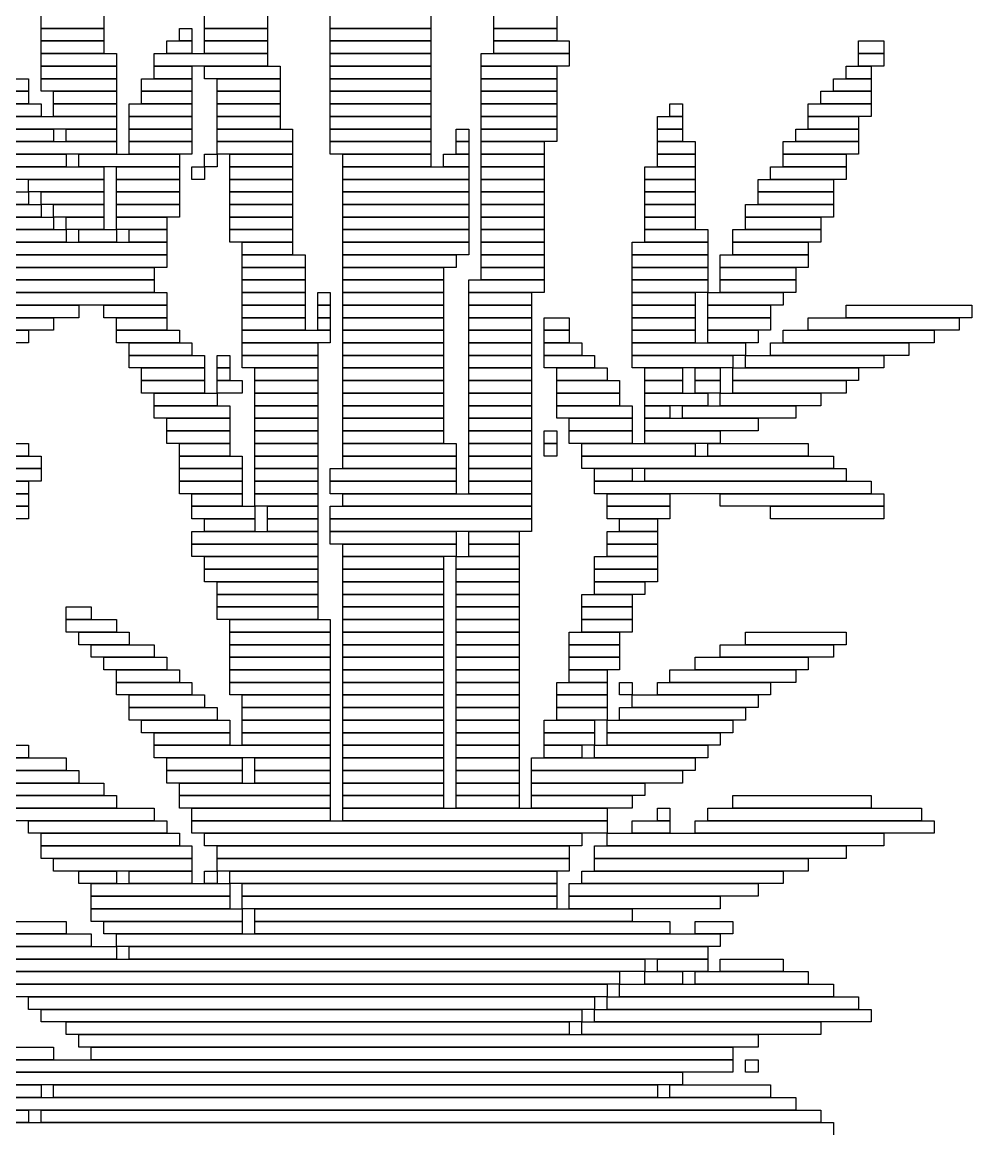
# Model space of a CAD drawing. Extents: x 39 to 985, y 65 to 958.
# Drawn here: x 903.5 to 979, y 193.5 to 281.5 of the extents above; entities that cross this region are included whole.
import ezdxf

# ---------------------------------------------------------------- set-up
doc = ezdxf.new("R2010")
doc.units = 0

msp = doc.modelspace()

# ---------------------------------------------------------------- linework, layer by layer
for p, q in [((905, 281), (905, 282)), ((910, 282), (910, 281)), ((918, 281), (918, 282)), ((923, 282), (923, 281)), ((928, 281), (928, 282)), ((936, 282), (936, 281)), ((941, 281), (941, 282)), ((946, 282), (946, 281)), ((910, 281), (905, 281)), ((905, 281), (910, 281)), ((905, 280), (905, 281)), ((910, 281), (910, 280)), ((916, 281), (917, 281)), ((916, 280), (916, 281)), ((917, 281), (917, 280)), ((923, 281), (918, 281)), ((918, 281), (923, 281)), ((918, 280), (918, 281)), ((923, 281), (923, 280)), ((936, 281), (928, 281)), ((928, 281), (936, 281)), ((928, 280), (928, 281)), ((936, 281), (936, 280)), ((946, 281), (941, 281)), ((941, 281), (946, 281)), ((941, 280), (941, 281)), ((946, 281), (946, 280)), ((910, 280), (905, 280)), ((905, 280), (910, 280)), ((905, 279), (905, 280)), ((910, 280), (910, 279)), ((915, 280), (917, 280)), ((915, 279), (915, 280)), ((917, 280), (916, 280)), ((917, 280), (917, 279)), ((923, 280), (918, 280)), ((918, 280), (923, 280)), ((918, 279), (918, 280)), ((923, 280), (923, 279)), ((936, 280), (928, 280)), ((928, 280), (936, 280)), ((928, 279), (928, 280)), ((936, 280), (936, 279)), ((946, 280), (941, 280)), ((941, 280), (947, 280)), ((941, 279), (941, 280)), ((947, 280), (947, 279)), ((970, 280), (972, 280)), ((970, 279), (970, 280)), ((972, 280), (972, 279)), ((910, 279), (905, 279)), ((905, 279), (911, 279)), ((905, 278), (905, 279)), ((911, 279), (911, 278)), ((914, 279), (923, 279)), ((914, 278), (914, 279)), ((917, 279), (915, 279)), ((923, 279), (918, 279)), ((923, 279), (923, 278)), ((936, 279), (928, 279)), ((928, 279), (936, 279)), ((928, 278), (928, 279)), ((936, 279), (936, 278)), ((940, 279), (947, 279)), ((940, 278), (940, 279)), ((947, 279), (941, 279)), ((947, 279), (947, 278)), ((972, 279), (970, 279)), ((970, 279), (972, 279)), ((970, 278), (970, 279)), ((972, 279), (972, 278)), ((911, 278), (905, 278)), ((905, 278), (911, 278)), ((905, 277), (905, 278)), ((911, 278), (911, 277)), ((923, 278), (914, 278)), ((914, 278), (917, 278)), ((914, 277), (914, 278)), ((917, 278), (917, 277)), ((918, 278), (924, 278)), ((918, 277), (918, 278)), ((924, 278), (924, 277)), ((936, 278), (928, 278)), ((928, 278), (936, 278)), ((928, 277), (928, 278)), ((936, 278), (936, 277)), ((947, 278), (940, 278)), ((940, 278), (946, 278)), ((940, 277), (940, 278)), ((946, 278), (946, 277)), ((969, 278), (971, 278)), ((969, 277), (969, 278)), ((972, 278), (970, 278)), ((971, 278), (971, 277)), ((896, 277), (904, 277)), ((904, 277), (904, 276)), ((911, 277), (905, 277)), ((905, 277), (911, 277)), ((905, 276), (905, 277)), ((911, 277), (911, 276)), ((913, 277), (917, 277)), ((913, 276), (913, 277)), ((917, 277), (914, 277)), ((917, 277), (917, 276)), ((924, 277), (918, 277)), ((919, 277), (924, 277)), ((919, 276), (919, 277)), ((924, 277), (924, 276)), ((936, 277), (928, 277)), ((928, 277), (936, 277)), ((928, 276), (928, 277)), ((936, 277), (936, 276)), ((946, 277), (940, 277)), ((940, 277), (946, 277)), ((940, 276), (940, 277)), ((946, 277), (946, 276)), ((968, 277), (971, 277)), ((968, 276), (968, 277)), ((971, 277), (969, 277)), ((971, 277), (971, 276)), ((904, 276), (896, 276)), ((897, 276), (904, 276)), ((904, 276), (904, 275)), ((911, 276), (905, 276)), ((906, 276), (911, 276)), ((906, 275), (906, 276)), ((911, 276), (911, 275)), ((917, 276), (913, 276)), ((913, 276), (917, 276)), ((913, 275), (913, 276)), ((917, 276), (917, 275)), ((924, 276), (919, 276)), ((919, 276), (924, 276)), ((919, 275), (919, 276)), ((924, 276), (924, 275)), ((936, 276), (928, 276)), ((928, 276), (936, 276)), ((928, 275), (928, 276)), ((936, 276), (936, 275)), ((946, 276), (940, 276)), ((940, 276), (946, 276)), ((940, 275), (940, 276)), ((946, 276), (946, 275)), ((967, 276), (971, 276)), ((967, 275), (967, 276)), ((971, 276), (968, 276)), ((971, 276), (971, 275)), ((904, 275), (897, 275)), ((898, 275), (905, 275)), ((905, 275), (905, 274)), ((911, 275), (906, 275)), ((906, 275), (911, 275)), ((906, 274), (906, 275)), ((911, 275), (911, 274)), ((912, 275), (917, 275)), ((912, 274), (912, 275)), ((917, 275), (913, 275)), ((917, 275), (917, 274)), ((924, 275), (919, 275)), ((919, 275), (924, 275)), ((919, 274), (919, 275)), ((924, 275), (924, 274)), ((936, 275), (928, 275)), ((928, 275), (936, 275)), ((928, 274), (928, 275)), ((936, 275), (936, 274)), ((946, 275), (940, 275)), ((940, 275), (946, 275)), ((940, 274), (940, 275)), ((946, 275), (946, 274)), ((955, 275), (956, 275)), ((955, 274), (955, 275)), ((956, 275), (956, 274)), ((966, 275), (971, 275)), ((966, 274), (966, 275)), ((971, 275), (967, 275)), ((971, 275), (971, 274)), ((905, 274), (898, 274)), ((899, 274), (911, 274)), ((911, 274), (906, 274)), ((911, 274), (911, 273)), ((917, 274), (912, 274)), ((912, 274), (917, 274)), ((912, 273), (912, 274)), ((917, 274), (917, 273)), ((924, 274), (919, 274)), ((919, 274), (924, 274)), ((919, 273), (919, 274)), ((924, 274), (924, 273)), ((936, 274), (928, 274)), ((928, 274), (936, 274)), ((928, 273), (928, 274)), ((936, 274), (936, 273)), ((946, 274), (940, 274)), ((940, 274), (946, 274)), ((940, 273), (940, 274)), ((946, 274), (946, 273)), ((954, 274), (956, 274)), ((954, 273), (954, 274)), ((956, 274), (955, 274)), ((956, 274), (956, 273)), ((971, 274), (966, 274)), ((966, 274), (970, 274)), ((966, 273), (966, 274)), ((970, 274), (970, 273)), ((911, 273), (899, 273)), ((900, 273), (906, 273)), ((906, 273), (906, 272)), ((907, 273), (911, 273)), ((907, 272), (907, 273)), ((911, 273), (911, 272)), ((917, 273), (912, 273)), ((912, 273), (917, 273)), ((912, 272), (912, 273)), ((917, 273), (917, 272)), ((924, 273), (919, 273)), ((919, 273), (925, 273)), ((919, 272), (919, 273)), ((925, 273), (925, 272)), ((936, 273), (928, 273)), ((928, 273), (936, 273)), ((928, 272), (928, 273)), ((936, 273), (936, 272)), ((938, 273), (939, 273)), ((938, 272), (938, 273)), ((939, 273), (939, 272)), ((946, 273), (940, 273)), ((940, 273), (946, 273)), ((940, 272), (940, 273)), ((946, 273), (946, 272)), ((956, 273), (954, 273)), ((954, 273), (956, 273)), ((954, 272), (954, 273)), ((956, 273), (956, 272)), ((965, 273), (970, 273)), ((965, 272), (965, 273)), ((970, 273), (966, 273)), ((970, 273), (970, 272)), ((906, 272), (900, 272)), ((901, 272), (911, 272)), ((911, 272), (907, 272)), ((911, 272), (911, 271)), ((917, 272), (912, 272)), ((912, 272), (917, 272)), ((912, 271), (912, 272)), ((917, 272), (917, 271)), ((925, 272), (919, 272)), ((919, 272), (925, 272)), ((919, 271), (919, 272)), ((925, 272), (925, 271)), ((936, 272), (928, 272)), ((928, 272), (936, 272)), ((928, 271), (928, 272)), ((936, 272), (936, 271)), ((939, 272), (938, 272)), ((938, 272), (939, 272)), ((938, 271), (938, 272)), ((939, 272), (939, 271)), ((946, 272), (940, 272)), ((940, 272), (945, 272)), ((940, 271), (940, 272)), ((945, 272), (945, 271)), ((956, 272), (954, 272)), ((954, 272), (957, 272)), ((954, 271), (954, 272)), ((957, 272), (957, 271)), ((964, 272), (970, 272)), ((964, 271), (964, 272)), ((970, 272), (965, 272)), ((970, 272), (970, 271)), ((911, 271), (901, 271)), ((902, 271), (907, 271)), ((907, 271), (907, 270)), ((908, 271), (916, 271)), ((908, 270), (908, 271)), ((917, 271), (912, 271)), ((916, 271), (916, 270)), ((918, 271), (919, 271)), ((918, 270), (918, 271)), ((925, 271), (919, 271)), ((919, 271), (919, 270)), ((920, 271), (925, 271)), ((920, 270), (920, 271)), ((925, 271), (925, 270)), ((936, 271), (928, 271)), ((929, 271), (936, 271)), ((929, 270), (929, 271)), ((936, 271), (936, 270)), ((937, 271), (939, 271)), ((937, 270), (937, 271)), ((939, 271), (938, 271)), ((939, 271), (939, 270)), ((945, 271), (940, 271)), ((940, 271), (945, 271)), ((940, 270), (940, 271)), ((945, 271), (945, 270)), ((957, 271), (954, 271)), ((954, 271), (957, 271)), ((954, 270), (954, 271)), ((957, 271), (957, 270)), ((970, 271), (964, 271)), ((964, 271), (969, 271)), ((964, 270), (964, 271)), ((969, 271), (969, 270)), ((907, 270), (902, 270)), ((903, 270), (910, 270)), ((916, 270), (908, 270)), ((910, 270), (910, 269)), ((911, 270), (916, 270)), ((911, 269), (911, 270)), ((916, 270), (916, 269)), ((917, 270), (918, 270)), ((917, 269), (917, 270)), ((919, 270), (918, 270)), ((918, 270), (918, 269)), ((925, 270), (920, 270)), ((920, 270), (925, 270)), ((920, 269), (920, 270)), ((925, 270), (925, 269)), ((936, 270), (929, 270)), ((929, 270), (939, 270)), ((929, 269), (929, 270)), ((939, 270), (937, 270)), ((939, 270), (939, 269)), ((945, 270), (940, 270)), ((940, 270), (945, 270)), ((940, 269), (940, 270)), ((945, 270), (945, 269)), ((953, 270), (957, 270)), ((953, 269), (953, 270)), ((957, 270), (954, 270)), ((957, 270), (957, 269)), ((963, 270), (969, 270)), ((963, 269), (963, 270)), ((969, 270), (964, 270)), ((969, 270), (969, 269)), ((910, 269), (903, 269)), ((904, 269), (910, 269)), ((904, 268), (904, 269)), ((910, 269), (910, 268)), ((916, 269), (911, 269)), ((911, 269), (916, 269)), ((911, 268), (911, 269)), ((916, 269), (916, 268)), ((918, 269), (917, 269)), ((925, 269), (920, 269)), ((920, 269), (925, 269)), ((920, 268), (920, 269)), ((925, 269), (925, 268)), ((939, 269), (929, 269)), ((929, 269), (939, 269)), ((929, 268), (929, 269)), ((939, 269), (939, 268)), ((945, 269), (940, 269)), ((940, 269), (945, 269)), ((940, 268), (940, 269)), ((945, 269), (945, 268)), ((957, 269), (953, 269)), ((953, 269), (957, 269)), ((953, 268), (953, 269)), ((957, 269), (957, 268)), ((962, 269), (968, 269)), ((962, 268), (962, 269)), ((969, 269), (963, 269)), ((968, 269), (968, 268)), ((888, 268), (904, 268)), ((910, 268), (904, 268)), ((904, 268), (904, 267)), ((905, 268), (910, 268)), ((905, 267), (905, 268)), ((910, 268), (910, 267)), ((916, 268), (911, 268)), ((911, 268), (916, 268)), ((911, 267), (911, 268)), ((916, 268), (916, 267)), ((925, 268), (920, 268)), ((920, 268), (925, 268)), ((920, 267), (920, 268)), ((925, 268), (925, 267)), ((939, 268), (929, 268)), ((929, 268), (939, 268)), ((929, 267), (929, 268)), ((939, 268), (939, 267)), ((945, 268), (940, 268)), ((940, 268), (945, 268)), ((940, 267), (940, 268)), ((945, 268), (945, 267)), ((957, 268), (953, 268)), ((953, 268), (957, 268)), ((953, 267), (953, 268)), ((957, 268), (957, 267)), ((968, 268), (962, 268)), ((962, 268), (968, 268)), ((962, 267), (962, 268)), ((968, 268), (968, 267)), ((887, 267), (905, 267)), ((904, 267), (888, 267)), ((910, 267), (905, 267)), ((905, 267), (905, 266)), ((906, 267), (910, 267)), ((906, 266), (906, 267)), ((910, 267), (910, 266)), ((916, 267), (911, 267)), ((911, 267), (916, 267)), ((911, 266), (911, 267)), ((916, 267), (916, 266)), ((925, 267), (920, 267)), ((920, 267), (925, 267)), ((920, 266), (920, 267)), ((925, 267), (925, 266)), ((939, 267), (929, 267)), ((929, 267), (939, 267)), ((929, 266), (929, 267)), ((939, 267), (939, 266)), ((945, 267), (940, 267)), ((940, 267), (945, 267)), ((940, 266), (940, 267)), ((945, 267), (945, 266)), ((957, 267), (953, 267)), ((953, 267), (957, 267)), ((953, 266), (953, 267)), ((957, 267), (957, 266)), ((961, 267), (968, 267)), ((961, 266), (961, 267)), ((968, 267), (962, 267)), ((968, 267), (968, 266)), ((905, 266), (887, 266)), ((890, 266), (906, 266)), ((910, 266), (906, 266)), ((906, 266), (906, 265)), ((907, 266), (910, 266)), ((907, 265), (907, 266)), ((910, 266), (910, 265)), ((916, 266), (911, 266)), ((911, 266), (915, 266)), ((911, 265), (911, 266)), ((915, 266), (915, 265)), ((925, 266), (920, 266)), ((920, 266), (925, 266)), ((920, 265), (920, 266)), ((925, 266), (925, 265)), ((939, 266), (929, 266)), ((929, 266), (939, 266)), ((929, 265), (929, 266)), ((939, 266), (939, 265)), ((945, 266), (940, 266)), ((940, 266), (945, 266)), ((940, 265), (940, 266)), ((945, 266), (945, 265)), ((957, 266), (953, 266)), ((953, 266), (957, 266)), ((953, 265), (953, 266)), ((957, 266), (957, 265)), ((968, 266), (961, 266)), ((961, 266), (967, 266)), ((961, 265), (961, 266)), ((967, 266), (967, 265)), ((906, 265), (890, 265)), ((894, 265), (907, 265)), ((910, 265), (907, 265)), ((907, 265), (907, 264)), ((908, 265), (911, 265)), ((908, 264), (908, 265)), ((915, 265), (911, 265)), ((911, 265), (911, 264)), ((912, 265), (915, 265)), ((912, 264), (912, 265)), ((915, 265), (915, 264)), ((925, 265), (920, 265)), ((920, 265), (925, 265)), ((920, 264), (920, 265)), ((925, 265), (925, 264)), ((939, 265), (929, 265)), ((929, 265), (939, 265)), ((929, 264), (929, 265)), ((939, 265), (939, 264)), ((945, 265), (940, 265)), ((940, 265), (945, 265)), ((940, 264), (940, 265)), ((945, 265), (945, 264)), ((957, 265), (953, 265)), ((953, 265), (958, 265)), ((953, 264), (953, 265)), ((958, 265), (958, 264)), ((960, 265), (967, 265)), ((960, 264), (960, 265)), ((967, 265), (961, 265)), ((967, 265), (967, 264)), ((907, 264), (894, 264)), ((897, 264), (915, 264)), ((911, 264), (908, 264)), ((915, 264), (912, 264)), ((915, 264), (915, 263)), ((925, 264), (920, 264)), ((921, 264), (925, 264)), ((921, 263), (921, 264)), ((925, 264), (925, 263)), ((939, 264), (929, 264)), ((929, 264), (939, 264)), ((929, 263), (929, 264)), ((939, 264), (939, 263)), ((945, 264), (940, 264)), ((940, 264), (945, 264)), ((940, 263), (940, 264)), ((945, 264), (945, 263)), ((952, 264), (958, 264)), ((952, 263), (952, 264)), ((958, 264), (953, 264)), ((958, 264), (958, 263)), ((967, 264), (960, 264)), ((960, 264), (966, 264)), ((960, 263), (960, 264)), ((966, 264), (966, 263)), ((915, 263), (897, 263)), ((903, 263), (915, 263)), ((915, 263), (915, 262)), ((925, 263), (921, 263)), ((921, 263), (926, 263)), ((921, 262), (921, 263)), ((926, 263), (926, 262)), ((939, 263), (929, 263)), ((929, 263), (938, 263)), ((929, 262), (929, 263)), ((938, 263), (938, 262)), ((945, 263), (940, 263)), ((940, 263), (945, 263)), ((940, 262), (940, 263)), ((945, 263), (945, 262)), ((958, 263), (952, 263)), ((952, 263), (958, 263)), ((952, 262), (952, 263)), ((958, 263), (958, 262)), ((959, 263), (966, 263)), ((959, 262), (959, 263)), ((966, 263), (960, 263)), ((966, 263), (966, 262)), ((901, 262), (914, 262)), ((915, 262), (903, 262)), ((914, 262), (914, 261)), ((926, 262), (921, 262)), ((921, 262), (926, 262)), ((921, 261), (921, 262)), ((926, 262), (926, 261)), ((938, 262), (929, 262)), ((929, 262), (937, 262)), ((929, 261), (929, 262)), ((937, 262), (937, 261)), ((945, 262), (940, 262)), ((940, 262), (945, 262)), ((940, 261), (940, 262)), ((945, 262), (945, 261)), ((958, 262), (952, 262)), ((952, 262), (958, 262)), ((952, 261), (952, 262)), ((958, 262), (958, 261)), ((966, 262), (959, 262)), ((959, 262), (965, 262)), ((959, 261), (959, 262)), ((965, 262), (965, 261)), ((900, 261), (914, 261)), ((914, 261), (901, 261)), ((914, 261), (914, 260)), ((926, 261), (921, 261)), ((921, 261), (926, 261)), ((921, 260), (921, 261)), ((926, 261), (926, 260)), ((937, 261), (929, 261)), ((929, 261), (937, 261)), ((929, 260), (929, 261)), ((937, 261), (937, 260)), ((939, 261), (945, 261)), ((939, 260), (939, 261)), ((945, 261), (940, 261)), ((945, 261), (945, 260)), ((958, 261), (952, 261)), ((952, 261), (958, 261)), ((952, 260), (952, 261)), ((958, 261), (958, 260)), ((965, 261), (959, 261)), ((959, 261), (965, 261)), ((959, 260), (959, 261)), ((965, 261), (965, 260)), ((899, 260), (915, 260)), ((914, 260), (900, 260)), ((915, 260), (915, 259)), ((926, 260), (921, 260)), ((921, 260), (926, 260)), ((921, 259), (921, 260)), ((926, 260), (926, 259)), ((927, 260), (928, 260)), ((927, 259), (927, 260)), ((928, 260), (928, 259)), ((937, 260), (929, 260)), ((929, 260), (937, 260)), ((929, 259), (929, 260)), ((937, 260), (937, 259)), ((945, 260), (939, 260)), ((939, 260), (944, 260)), ((939, 259), (939, 260)), ((944, 260), (944, 259)), ((958, 260), (952, 260)), ((952, 260), (957, 260)), ((952, 259), (952, 260)), ((957, 260), (957, 259)), ((958, 260), (964, 260)), ((958, 259), (958, 260)), ((965, 260), (959, 260)), ((964, 260), (964, 259)), ((897, 259), (908, 259)), ((915, 259), (899, 259)), ((908, 259), (908, 258)), ((910, 259), (915, 259)), ((910, 258), (910, 259)), ((915, 259), (915, 258)), ((926, 259), (921, 259)), ((921, 259), (926, 259)), ((921, 258), (921, 259)), ((926, 259), (926, 258)), ((928, 259), (927, 259)), ((927, 259), (928, 259)), ((927, 258), (927, 259)), ((928, 259), (928, 258)), ((937, 259), (929, 259)), ((929, 259), (937, 259)), ((929, 258), (929, 259)), ((937, 259), (937, 258)), ((944, 259), (939, 259)), ((939, 259), (944, 259)), ((939, 258), (939, 259)), ((944, 259), (944, 258)), ((957, 259), (952, 259)), ((952, 259), (957, 259)), ((952, 258), (952, 259)), ((957, 259), (957, 258)), ((964, 259), (958, 259)), ((958, 259), (963, 259)), ((958, 258), (958, 259)), ((963, 259), (963, 258)), ((969, 259), (979, 259)), ((969, 258), (969, 259)), ((979, 259), (979, 258)), ((896, 258), (906, 258)), ((908, 258), (897, 258)), ((906, 258), (906, 257)), ((915, 258), (910, 258)), ((911, 258), (915, 258)), ((911, 257), (911, 258)), ((915, 258), (915, 257)), ((926, 258), (921, 258)), ((921, 258), (926, 258)), ((921, 257), (921, 258)), ((926, 258), (926, 257)), ((928, 258), (927, 258)), ((927, 258), (928, 258)), ((927, 257), (927, 258)), ((928, 258), (928, 257)), ((937, 258), (929, 258)), ((929, 258), (937, 258)), ((929, 257), (929, 258)), ((937, 258), (937, 257)), ((944, 258), (939, 258)), ((939, 258), (944, 258)), ((939, 257), (939, 258)), ((944, 258), (944, 257)), ((945, 258), (947, 258)), ((945, 257), (945, 258)), ((947, 258), (947, 257)), ((957, 258), (952, 258)), ((952, 258), (957, 258)), ((952, 257), (952, 258)), ((957, 258), (957, 257)), ((963, 258), (958, 258)), ((958, 258), (963, 258)), ((958, 257), (958, 258)), ((963, 258), (963, 257)), ((966, 258), (978, 258)), ((966, 257), (966, 258)), ((979, 258), (969, 258)), ((978, 258), (978, 257)), ((895, 257), (904, 257)), ((906, 257), (896, 257)), ((904, 257), (904, 256)), ((915, 257), (911, 257)), ((911, 257), (916, 257)), ((911, 256), (911, 257)), ((916, 257), (916, 256)), ((926, 257), (921, 257)), ((921, 257), (928, 257)), ((921, 256), (921, 257)), ((928, 257), (927, 257)), ((928, 257), (928, 256)), ((937, 257), (929, 257)), ((929, 257), (937, 257)), ((929, 256), (929, 257)), ((937, 257), (937, 256)), ((944, 257), (939, 257)), ((939, 257), (944, 257)), ((939, 256), (939, 257)), ((944, 257), (944, 256)), ((947, 257), (945, 257)), ((945, 257), (947, 257)), ((945, 256), (945, 257)), ((947, 257), (947, 256)), ((957, 257), (952, 257)), ((952, 257), (957, 257)), ((952, 256), (952, 257)), ((957, 257), (957, 256)), ((963, 257), (958, 257)), ((958, 257), (962, 257)), ((958, 256), (958, 257)), ((962, 257), (962, 256)), ((964, 257), (976, 257)), ((964, 256), (964, 257)), ((978, 257), (966, 257)), ((976, 257), (976, 256)), ((904, 256), (895, 256)), ((916, 256), (911, 256)), ((912, 256), (917, 256)), ((912, 255), (912, 256)), ((917, 256), (917, 255)), ((928, 256), (921, 256)), ((921, 256), (927, 256)), ((921, 255), (921, 256)), ((927, 256), (927, 255)), ((937, 256), (929, 256)), ((929, 256), (937, 256)), ((929, 255), (929, 256)), ((937, 256), (937, 255)), ((944, 256), (939, 256)), ((939, 256), (944, 256)), ((939, 255), (939, 256)), ((944, 256), (944, 255)), ((947, 256), (945, 256)), ((945, 256), (948, 256)), ((945, 255), (945, 256)), ((948, 256), (948, 255)), ((957, 256), (952, 256)), ((952, 256), (961, 256)), ((952, 255), (952, 256)), ((962, 256), (958, 256)), ((961, 256), (961, 255)), ((963, 256), (974, 256)), ((963, 255), (963, 256)), ((976, 256), (964, 256)), ((974, 256), (974, 255)), ((917, 255), (912, 255)), ((912, 255), (918, 255)), ((912, 254), (912, 255)), ((918, 255), (918, 254)), ((919, 255), (920, 255)), ((919, 254), (919, 255)), ((920, 255), (920, 254)), ((927, 255), (921, 255)), ((921, 255), (927, 255)), ((921, 254), (921, 255)), ((927, 255), (927, 254)), ((937, 255), (929, 255)), ((929, 255), (937, 255)), ((929, 254), (929, 255)), ((937, 255), (937, 254)), ((944, 255), (939, 255)), ((939, 255), (944, 255)), ((939, 254), (939, 255)), ((944, 255), (944, 254)), ((948, 255), (945, 255)), ((945, 255), (949, 255)), ((945, 254), (945, 255)), ((949, 255), (949, 254)), ((961, 255), (952, 255)), ((952, 255), (960, 255)), ((952, 254), (952, 255)), ((960, 255), (960, 254)), ((961, 255), (972, 255)), ((961, 254), (961, 255)), ((974, 255), (963, 255)), ((972, 255), (972, 254)), ((918, 254), (912, 254)), ((913, 254), (918, 254)), ((913, 253), (913, 254)), ((918, 254), (918, 253)), ((920, 254), (919, 254)), ((919, 254), (920, 254)), ((919, 253), (919, 254)), ((920, 254), (920, 253)), ((927, 254), (921, 254)), ((922, 254), (927, 254)), ((922, 253), (922, 254)), ((927, 254), (927, 253)), ((937, 254), (929, 254)), ((929, 254), (937, 254)), ((929, 253), (929, 254)), ((937, 254), (937, 253)), ((944, 254), (939, 254)), ((939, 254), (944, 254)), ((939, 253), (939, 254)), ((944, 254), (944, 253)), ((949, 254), (945, 254)), ((946, 254), (950, 254)), ((946, 253), (946, 254)), ((950, 254), (950, 253)), ((960, 254), (952, 254)), ((953, 254), (956, 254)), ((953, 253), (953, 254)), ((956, 254), (956, 253)), ((957, 254), (959, 254)), ((957, 253), (957, 254)), ((959, 254), (959, 253)), ((960, 254), (970, 254)), ((960, 253), (960, 254)), ((972, 254), (961, 254)), ((970, 254), (970, 253)), ((918, 253), (913, 253)), ((913, 253), (918, 253)), ((913, 252), (913, 253)), ((918, 253), (918, 252)), ((920, 253), (919, 253)), ((919, 253), (921, 253)), ((919, 252), (919, 253)), ((921, 253), (921, 252)), ((927, 253), (922, 253)), ((922, 253), (927, 253)), ((922, 252), (922, 253)), ((927, 253), (927, 252)), ((937, 253), (929, 253)), ((929, 253), (937, 253)), ((929, 252), (929, 253)), ((937, 253), (937, 252)), ((944, 253), (939, 253)), ((939, 253), (944, 253)), ((939, 252), (939, 253)), ((944, 253), (944, 252)), ((950, 253), (946, 253)), ((946, 253), (951, 253)), ((946, 252), (946, 253)), ((951, 253), (951, 252)), ((956, 253), (953, 253)), ((953, 253), (956, 253)), ((953, 252), (953, 253)), ((956, 253), (956, 252)), ((959, 253), (957, 253)), ((957, 253), (959, 253)), ((957, 252), (957, 253)), ((959, 253), (959, 252)), ((970, 253), (960, 253)), ((960, 253), (969, 253)), ((960, 252), (960, 253)), ((969, 253), (969, 252)), ((918, 252), (913, 252)), ((914, 252), (919, 252)), ((914, 251), (914, 252)), ((921, 252), (919, 252)), ((919, 252), (919, 251)), ((927, 252), (922, 252)), ((922, 252), (927, 252)), ((922, 251), (922, 252)), ((927, 252), (927, 251)), ((937, 252), (929, 252)), ((929, 252), (937, 252)), ((929, 251), (929, 252)), ((937, 252), (937, 251)), ((944, 252), (939, 252)), ((939, 252), (944, 252)), ((939, 251), (939, 252)), ((944, 252), (944, 251)), ((951, 252), (946, 252)), ((946, 252), (951, 252)), ((946, 251), (946, 252)), ((951, 252), (951, 251)), ((956, 252), (953, 252)), ((953, 252), (958, 252)), ((953, 251), (953, 252)), ((959, 252), (957, 252)), ((958, 252), (958, 251)), ((959, 252), (967, 252)), ((959, 251), (959, 252)), ((969, 252), (960, 252)), ((967, 252), (967, 251)), ((919, 251), (914, 251)), ((914, 251), (920, 251)), ((914, 250), (914, 251)), ((920, 251), (920, 250)), ((927, 251), (922, 251)), ((922, 251), (927, 251)), ((922, 250), (922, 251)), ((927, 251), (927, 250)), ((937, 251), (929, 251)), ((929, 251), (937, 251)), ((929, 250), (929, 251)), ((937, 251), (937, 250)), ((944, 251), (939, 251)), ((939, 251), (944, 251)), ((939, 250), (939, 251)), ((944, 251), (944, 250)), ((951, 251), (946, 251)), ((946, 251), (952, 251)), ((946, 250), (946, 251)), ((952, 251), (952, 250)), ((958, 251), (953, 251)), ((953, 251), (955, 251)), ((953, 250), (953, 251)), ((955, 251), (955, 250)), ((956, 251), (965, 251)), ((956, 250), (956, 251)), ((967, 251), (959, 251)), ((965, 251), (965, 250)), ((920, 250), (914, 250)), ((915, 250), (920, 250)), ((915, 249), (915, 250)), ((920, 250), (920, 249)), ((927, 250), (922, 250)), ((922, 250), (927, 250)), ((922, 249), (922, 250)), ((927, 250), (927, 249)), ((937, 250), (929, 250)), ((929, 250), (937, 250)), ((929, 249), (929, 250)), ((937, 250), (937, 249)), ((944, 250), (939, 250)), ((939, 250), (944, 250)), ((939, 249), (939, 250)), ((944, 250), (944, 249)), ((952, 250), (946, 250)), ((947, 250), (952, 250)), ((947, 249), (947, 250)), ((952, 250), (952, 249)), ((955, 250), (953, 250)), ((953, 250), (962, 250)), ((953, 249), (953, 250)), ((965, 250), (956, 250)), ((962, 250), (962, 249)), ((920, 249), (915, 249)), ((915, 249), (920, 249)), ((915, 248), (915, 249)), ((920, 249), (920, 248)), ((927, 249), (922, 249)), ((922, 249), (927, 249)), ((922, 248), (922, 249)), ((927, 249), (927, 248)), ((937, 249), (929, 249)), ((929, 249), (937, 249)), ((929, 248), (929, 249)), ((937, 249), (937, 248)), ((944, 249), (939, 249)), ((939, 249), (944, 249)), ((939, 248), (939, 249)), ((944, 249), (944, 248)), ((945, 249), (946, 249)), ((945, 248), (945, 249)), ((946, 249), (946, 248)), ((952, 249), (947, 249)), ((947, 249), (952, 249)), ((947, 248), (947, 249)), ((952, 249), (952, 248)), ((962, 249), (953, 249)), ((953, 249), (959, 249)), ((953, 248), (953, 249)), ((959, 249), (959, 248)), ((900, 248), (904, 248)), ((904, 248), (904, 247)), ((920, 248), (915, 248)), ((916, 248), (920, 248)), ((916, 247), (916, 248)), ((920, 248), (920, 247)), ((927, 248), (922, 248)), ((922, 248), (927, 248)), ((922, 247), (922, 248)), ((927, 248), (927, 247)), ((937, 248), (929, 248)), ((929, 248), (938, 248)), ((929, 247), (929, 248)), ((938, 248), (938, 247)), ((944, 248), (939, 248)), ((939, 248), (944, 248)), ((939, 247), (939, 248)), ((944, 248), (944, 247)), ((946, 248), (945, 248)), ((945, 248), (946, 248)), ((945, 247), (945, 248)), ((946, 248), (946, 247)), ((952, 248), (947, 248)), ((948, 248), (957, 248)), ((948, 247), (948, 248)), ((959, 248), (953, 248)), ((957, 248), (957, 247)), ((958, 248), (966, 248)), ((958, 247), (958, 248)), ((966, 248), (966, 247)), ((848, 247), (905, 247)), ((904, 247), (900, 247)), ((905, 247), (905, 246)), ((920, 247), (916, 247)), ((916, 247), (921, 247)), ((916, 246), (916, 247)), ((921, 247), (921, 246)), ((927, 247), (922, 247)), ((922, 247), (927, 247)), ((922, 246), (922, 247)), ((927, 247), (927, 246)), ((938, 247), (929, 247)), ((929, 247), (938, 247)), ((929, 246), (929, 247)), ((938, 247), (938, 246)), ((944, 247), (939, 247)), ((939, 247), (944, 247)), ((939, 246), (939, 247)), ((944, 247), (944, 246)), ((946, 247), (945, 247)), ((957, 247), (948, 247)), ((948, 247), (968, 247)), ((948, 246), (948, 247)), ((966, 247), (958, 247)), ((968, 247), (968, 246)), ((905, 246), (848, 246)), ((848, 246), (905, 246)), ((905, 246), (905, 245)), ((921, 246), (916, 246)), ((916, 246), (921, 246)), ((916, 245), (916, 246)), ((921, 246), (921, 245)), ((927, 246), (922, 246)), ((922, 246), (927, 246)), ((922, 245), (922, 246)), ((927, 246), (927, 245)), ((928, 246), (938, 246)), ((928, 245), (928, 246)), ((938, 246), (929, 246)), ((938, 246), (938, 245)), ((944, 246), (939, 246)), ((939, 246), (944, 246)), ((939, 245), (939, 246)), ((944, 246), (944, 245)), ((968, 246), (948, 246)), ((949, 246), (952, 246)), ((949, 245), (949, 246)), ((952, 246), (952, 245)), ((953, 246), (969, 246)), ((953, 245), (953, 246)), ((969, 246), (969, 245)), ((905, 245), (848, 245)), ((848, 245), (904, 245)), ((904, 245), (904, 244)), ((921, 245), (916, 245)), ((916, 245), (921, 245)), ((916, 244), (916, 245)), ((921, 245), (921, 244)), ((927, 245), (922, 245)), ((922, 245), (927, 245)), ((922, 244), (922, 245)), ((927, 245), (927, 244)), ((938, 245), (928, 245)), ((928, 245), (938, 245)), ((928, 244), (928, 245)), ((938, 245), (938, 244)), ((944, 245), (939, 245)), ((939, 245), (944, 245)), ((939, 244), (939, 245)), ((944, 245), (944, 244)), ((952, 245), (949, 245)), ((949, 245), (971, 245)), ((949, 244), (949, 245)), ((969, 245), (953, 245)), ((971, 245), (971, 244)), ((904, 244), (848, 244)), ((848, 244), (904, 244)), ((904, 244), (904, 243)), ((921, 244), (916, 244)), ((917, 244), (921, 244)), ((917, 243), (917, 244)), ((921, 244), (921, 243)), ((927, 244), (922, 244)), ((922, 244), (927, 244)), ((922, 243), (922, 244)), ((927, 244), (927, 243)), ((938, 244), (928, 244)), ((929, 244), (944, 244)), ((929, 243), (929, 244)), ((944, 244), (939, 244)), ((944, 244), (944, 243)), ((971, 244), (949, 244)), ((950, 244), (955, 244)), ((950, 243), (950, 244)), ((955, 244), (955, 243)), ((959, 244), (972, 244)), ((959, 243), (959, 244)), ((972, 244), (972, 243)), ((904, 243), (848, 243)), ((848, 243), (904, 243)), ((904, 243), (904, 242)), ((921, 243), (917, 243)), ((917, 243), (922, 243)), ((917, 242), (917, 243)), ((927, 243), (922, 243)), ((922, 243), (922, 242)), ((923, 243), (927, 243)), ((923, 242), (923, 243)), ((927, 243), (927, 242)), ((928, 243), (944, 243)), ((928, 242), (928, 243)), ((944, 243), (929, 243)), ((944, 243), (944, 242)), ((955, 243), (950, 243)), ((950, 243), (955, 243)), ((950, 242), (950, 243)), ((955, 243), (955, 242)), ((972, 243), (959, 243)), ((963, 243), (972, 243)), ((963, 242), (963, 243)), ((972, 243), (972, 242)), ((904, 242), (848, 242)), ((922, 242), (917, 242)), ((918, 242), (922, 242)), ((918, 241), (918, 242)), ((922, 242), (922, 241)), ((927, 242), (923, 242)), ((923, 242), (927, 242)), ((923, 241), (923, 242)), ((927, 242), (927, 241)), ((944, 242), (928, 242)), ((928, 242), (944, 242)), ((928, 241), (928, 242)), ((944, 242), (944, 241)), ((955, 242), (950, 242)), ((951, 242), (954, 242)), ((951, 241), (951, 242)), ((954, 242), (954, 241)), ((972, 242), (963, 242)), ((917, 241), (927, 241)), ((917, 240), (917, 241)), ((922, 241), (918, 241)), ((927, 241), (923, 241)), ((927, 241), (927, 240)), ((944, 241), (928, 241)), ((928, 241), (938, 241)), ((928, 240), (928, 241)), ((938, 241), (938, 240)), ((939, 241), (943, 241)), ((939, 240), (939, 241)), ((943, 241), (943, 240)), ((950, 241), (954, 241)), ((950, 240), (950, 241)), ((954, 241), (951, 241)), ((954, 241), (954, 240)), ((927, 240), (917, 240)), ((917, 240), (927, 240)), ((917, 239), (917, 240)), ((927, 240), (927, 239)), ((938, 240), (928, 240)), ((929, 240), (938, 240)), ((929, 239), (929, 240)), ((938, 240), (938, 239)), ((943, 240), (939, 240)), ((939, 240), (943, 240)), ((939, 239), (939, 240)), ((943, 240), (943, 239)), ((954, 240), (950, 240)), ((950, 240), (954, 240)), ((950, 239), (950, 240)), ((954, 240), (954, 239)), ((927, 239), (917, 239)), ((918, 239), (927, 239)), ((918, 238), (918, 239)), ((927, 239), (927, 238)), ((938, 239), (929, 239)), ((929, 239), (937, 239)), ((929, 238), (929, 239)), ((937, 239), (937, 238)), ((938, 239), (943, 239)), ((938, 238), (938, 239)), ((943, 239), (939, 239)), ((943, 239), (943, 238)), ((949, 239), (954, 239)), ((949, 238), (949, 239)), ((954, 239), (950, 239)), ((954, 239), (954, 238)), ((927, 238), (918, 238)), ((918, 238), (927, 238)), ((918, 237), (918, 238)), ((927, 238), (927, 237)), ((937, 238), (929, 238)), ((929, 238), (937, 238)), ((929, 237), (929, 238)), ((937, 238), (937, 237)), ((943, 238), (938, 238)), ((938, 238), (943, 238)), ((938, 237), (938, 238)), ((943, 238), (943, 237)), ((954, 238), (949, 238)), ((949, 238), (954, 238)), ((949, 237), (949, 238)), ((954, 238), (954, 237)), ((927, 237), (918, 237)), ((919, 237), (927, 237)), ((919, 236), (919, 237)), ((927, 237), (927, 236)), ((937, 237), (929, 237)), ((929, 237), (937, 237)), ((929, 236), (929, 237)), ((937, 237), (937, 236)), ((943, 237), (938, 237)), ((938, 237), (943, 237)), ((938, 236), (938, 237)), ((943, 237), (943, 236)), ((954, 237), (949, 237)), ((949, 237), (953, 237)), ((949, 236), (949, 237)), ((953, 237), (953, 236)), ((927, 236), (919, 236)), ((919, 236), (927, 236)), ((919, 235), (919, 236)), ((927, 236), (927, 235)), ((937, 236), (929, 236)), ((929, 236), (937, 236)), ((929, 235), (929, 236)), ((937, 236), (937, 235)), ((943, 236), (938, 236)), ((938, 236), (943, 236)), ((938, 235), (938, 236)), ((943, 236), (943, 235)), ((948, 236), (952, 236)), ((948, 235), (948, 236)), ((953, 236), (949, 236)), ((952, 236), (952, 235)), ((907, 235), (909, 235)), ((907, 234), (907, 235)), ((909, 235), (909, 234)), ((927, 235), (919, 235)), ((919, 235), (927, 235)), ((919, 234), (919, 235)), ((927, 235), (927, 234)), ((937, 235), (929, 235)), ((929, 235), (937, 235)), ((929, 234), (929, 235)), ((937, 235), (937, 234)), ((943, 235), (938, 235)), ((938, 235), (943, 235)), ((938, 234), (938, 235)), ((943, 235), (943, 234)), ((952, 235), (948, 235)), ((948, 235), (952, 235)), ((948, 234), (948, 235)), ((952, 235), (952, 234)), ((909, 234), (907, 234)), ((907, 234), (911, 234)), ((907, 233), (907, 234)), ((911, 234), (911, 233)), ((927, 234), (919, 234)), ((920, 234), (928, 234)), ((920, 233), (920, 234)), ((928, 234), (928, 233)), ((937, 234), (929, 234)), ((929, 234), (937, 234)), ((929, 233), (929, 234)), ((937, 234), (937, 233)), ((943, 234), (938, 234)), ((938, 234), (943, 234)), ((938, 233), (938, 234)), ((943, 234), (943, 233)), ((952, 234), (948, 234)), ((948, 234), (952, 234)), ((948, 233), (948, 234)), ((952, 234), (952, 233)), ((911, 233), (907, 233)), ((908, 233), (912, 233)), ((908, 232), (908, 233)), ((912, 233), (912, 232)), ((928, 233), (920, 233)), ((920, 233), (928, 233)), ((920, 232), (920, 233)), ((928, 233), (928, 232)), ((937, 233), (929, 233)), ((929, 233), (937, 233)), ((929, 232), (929, 233)), ((937, 233), (937, 232)), ((943, 233), (938, 233)), ((938, 233), (943, 233)), ((938, 232), (938, 233)), ((943, 233), (943, 232)), ((947, 233), (951, 233)), ((947, 232), (947, 233)), ((952, 233), (948, 233)), ((951, 233), (951, 232)), ((961, 233), (969, 233)), ((961, 232), (961, 233)), ((969, 233), (969, 232)), ((912, 232), (908, 232)), ((909, 232), (914, 232)), ((909, 231), (909, 232)), ((914, 232), (914, 231)), ((928, 232), (920, 232)), ((920, 232), (928, 232)), ((920, 231), (920, 232)), ((928, 232), (928, 231)), ((937, 232), (929, 232)), ((929, 232), (937, 232)), ((929, 231), (929, 232)), ((937, 232), (937, 231)), ((943, 232), (938, 232)), ((938, 232), (943, 232)), ((938, 231), (938, 232)), ((943, 232), (943, 231)), ((951, 232), (947, 232)), ((947, 232), (951, 232)), ((947, 231), (947, 232)), ((951, 232), (951, 231)), ((959, 232), (968, 232)), ((959, 231), (959, 232)), ((969, 232), (961, 232)), ((968, 232), (968, 231)), ((914, 231), (909, 231)), ((910, 231), (915, 231)), ((910, 230), (910, 231)), ((915, 231), (915, 230)), ((928, 231), (920, 231)), ((920, 231), (928, 231)), ((920, 230), (920, 231)), ((928, 231), (928, 230)), ((937, 231), (929, 231)), ((929, 231), (937, 231)), ((929, 230), (929, 231)), ((937, 231), (937, 230)), ((943, 231), (938, 231)), ((938, 231), (943, 231)), ((938, 230), (938, 231)), ((943, 231), (943, 230)), ((951, 231), (947, 231)), ((947, 231), (951, 231)), ((947, 230), (947, 231)), ((951, 231), (951, 230)), ((957, 231), (966, 231)), ((957, 230), (957, 231)), ((968, 231), (959, 231)), ((966, 231), (966, 230)), ((915, 230), (910, 230)), ((911, 230), (916, 230)), ((911, 229), (911, 230)), ((916, 230), (916, 229)), ((928, 230), (920, 230)), ((920, 230), (928, 230)), ((920, 229), (920, 230)), ((928, 230), (928, 229)), ((937, 230), (929, 230)), ((929, 230), (937, 230)), ((929, 229), (929, 230)), ((937, 230), (937, 229)), ((943, 230), (938, 230)), ((938, 230), (943, 230)), ((938, 229), (938, 230)), ((943, 230), (943, 229)), ((951, 230), (947, 230)), ((947, 230), (950, 230)), ((947, 229), (947, 230)), ((950, 230), (950, 229)), ((955, 230), (965, 230)), ((955, 229), (955, 230)), ((966, 230), (957, 230)), ((965, 230), (965, 229)), ((916, 229), (911, 229)), ((911, 229), (917, 229)), ((911, 228), (911, 229)), ((917, 229), (917, 228)), ((928, 229), (920, 229)), ((920, 229), (928, 229)), ((920, 228), (920, 229)), ((928, 229), (928, 228)), ((937, 229), (929, 229)), ((929, 229), (937, 229)), ((929, 228), (929, 229)), ((937, 229), (937, 228)), ((943, 229), (938, 229)), ((938, 229), (943, 229)), ((938, 228), (938, 229)), ((943, 229), (943, 228)), ((946, 229), (950, 229)), ((946, 228), (946, 229)), ((950, 229), (947, 229)), ((950, 229), (950, 228)), ((951, 229), (952, 229)), ((951, 228), (951, 229)), ((952, 229), (952, 228)), ((954, 229), (963, 229)), ((954, 228), (954, 229)), ((965, 229), (955, 229)), ((963, 229), (963, 228)), ((917, 228), (911, 228)), ((912, 228), (918, 228)), ((912, 227), (912, 228)), ((918, 228), (918, 227)), ((928, 228), (920, 228)), ((921, 228), (928, 228)), ((921, 227), (921, 228)), ((928, 228), (928, 227)), ((937, 228), (929, 228)), ((929, 228), (937, 228)), ((929, 227), (929, 228)), ((937, 228), (937, 227)), ((943, 228), (938, 228)), ((938, 228), (943, 228)), ((938, 227), (938, 228)), ((943, 228), (943, 227)), ((950, 228), (946, 228)), ((946, 228), (950, 228)), ((946, 227), (946, 228)), ((950, 228), (950, 227)), ((952, 228), (951, 228)), ((952, 228), (962, 228)), ((952, 227), (952, 228)), ((963, 228), (954, 228)), ((962, 228), (962, 227)), ((918, 227), (912, 227)), ((912, 227), (919, 227)), ((912, 226), (912, 227)), ((919, 227), (919, 226)), ((928, 227), (921, 227)), ((921, 227), (928, 227)), ((921, 226), (921, 227)), ((928, 227), (928, 226)), ((937, 227), (929, 227)), ((929, 227), (937, 227)), ((929, 226), (929, 227)), ((937, 227), (937, 226)), ((943, 227), (938, 227)), ((938, 227), (943, 227)), ((938, 226), (938, 227)), ((943, 227), (943, 226)), ((950, 227), (946, 227)), ((946, 227), (950, 227)), ((946, 226), (946, 227)), ((950, 227), (950, 226)), ((951, 227), (961, 227)), ((951, 226), (951, 227)), ((962, 227), (952, 227)), ((961, 227), (961, 226)), ((919, 226), (912, 226)), ((913, 226), (920, 226)), ((913, 225), (913, 226)), ((920, 226), (920, 225)), ((928, 226), (921, 226)), ((921, 226), (928, 226)), ((921, 225), (921, 226)), ((928, 226), (928, 225)), ((937, 226), (929, 226)), ((929, 226), (937, 226)), ((929, 225), (929, 226)), ((937, 226), (937, 225)), ((943, 226), (938, 226)), ((938, 226), (943, 226)), ((938, 225), (938, 226)), ((943, 226), (943, 225)), ((945, 226), (949, 226)), ((945, 225), (945, 226)), ((950, 226), (946, 226)), ((949, 226), (949, 225)), ((950, 226), (960, 226)), ((950, 225), (950, 226)), ((961, 226), (951, 226)), ((960, 226), (960, 225)), ((920, 225), (913, 225)), ((914, 225), (920, 225)), ((914, 224), (914, 225)), ((920, 225), (920, 224)), ((928, 225), (921, 225)), ((921, 225), (928, 225)), ((921, 224), (921, 225)), ((928, 225), (928, 224)), ((937, 225), (929, 225)), ((929, 225), (937, 225)), ((929, 224), (929, 225)), ((937, 225), (937, 224)), ((943, 225), (938, 225)), ((938, 225), (943, 225)), ((938, 224), (938, 225)), ((943, 225), (943, 224)), ((949, 225), (945, 225)), ((945, 225), (949, 225)), ((945, 224), (945, 225)), ((949, 225), (949, 224)), ((960, 225), (950, 225)), ((950, 225), (959, 225)), ((950, 224), (950, 225)), ((959, 225), (959, 224)), ((898, 224), (904, 224)), ((904, 224), (904, 223)), ((920, 224), (914, 224)), ((914, 224), (928, 224)), ((914, 223), (914, 224)), ((928, 224), (921, 224)), ((928, 224), (928, 223)), ((937, 224), (929, 224)), ((929, 224), (937, 224)), ((929, 223), (929, 224)), ((937, 224), (937, 223)), ((943, 224), (938, 224)), ((938, 224), (943, 224)), ((938, 223), (938, 224)), ((943, 224), (943, 223)), ((949, 224), (945, 224)), ((945, 224), (948, 224)), ((945, 223), (945, 224)), ((948, 224), (948, 223)), ((949, 224), (958, 224)), ((949, 223), (949, 224)), ((959, 224), (950, 224)), ((958, 224), (958, 223)), ((904, 223), (898, 223)), ((899, 223), (907, 223)), ((907, 223), (907, 222)), ((928, 223), (914, 223)), ((915, 223), (921, 223)), ((915, 222), (915, 223)), ((921, 223), (921, 222)), ((922, 223), (928, 223)), ((922, 222), (922, 223)), ((928, 223), (928, 222)), ((937, 223), (929, 223)), ((929, 223), (937, 223)), ((929, 222), (929, 223)), ((937, 223), (937, 222)), ((943, 223), (938, 223)), ((938, 223), (943, 223)), ((938, 222), (938, 223)), ((943, 223), (943, 222)), ((944, 223), (957, 223)), ((944, 222), (944, 223)), ((948, 223), (945, 223)), ((958, 223), (949, 223)), ((957, 223), (957, 222)), ((907, 222), (899, 222)), ((900, 222), (908, 222)), ((908, 222), (908, 221)), ((921, 222), (915, 222)), ((915, 222), (921, 222)), ((915, 221), (915, 222)), ((921, 222), (921, 221)), ((928, 222), (922, 222)), ((922, 222), (928, 222)), ((922, 221), (922, 222)), ((928, 222), (928, 221)), ((937, 222), (929, 222)), ((929, 222), (937, 222)), ((929, 221), (929, 222)), ((937, 222), (937, 221)), ((943, 222), (938, 222)), ((938, 222), (943, 222)), ((938, 221), (938, 222)), ((943, 222), (943, 221)), ((957, 222), (944, 222)), ((944, 222), (956, 222)), ((944, 221), (944, 222)), ((956, 222), (956, 221)), ((908, 221), (900, 221)), ((901, 221), (910, 221)), ((910, 221), (910, 220)), ((921, 221), (915, 221)), ((916, 221), (928, 221)), ((916, 220), (916, 221)), ((928, 221), (922, 221)), ((928, 221), (928, 220)), ((937, 221), (929, 221)), ((929, 221), (937, 221)), ((929, 220), (929, 221)), ((937, 221), (937, 220)), ((943, 221), (938, 221)), ((938, 221), (943, 221)), ((938, 220), (938, 221)), ((943, 221), (943, 220)), ((956, 221), (944, 221)), ((944, 221), (953, 221)), ((944, 220), (944, 221)), ((953, 221), (953, 220)), ((910, 220), (901, 220)), ((902, 220), (911, 220)), ((911, 220), (911, 219)), ((928, 220), (916, 220)), ((916, 220), (928, 220)), ((916, 219), (916, 220)), ((928, 220), (928, 219)), ((937, 220), (929, 220)), ((929, 220), (937, 220)), ((929, 219), (929, 220)), ((937, 220), (937, 219)), ((943, 220), (938, 220)), ((938, 220), (943, 220)), ((938, 219), (938, 220)), ((943, 220), (943, 219)), ((953, 220), (944, 220)), ((944, 220), (952, 220)), ((944, 219), (944, 220)), ((952, 220), (952, 219)), ((960, 220), (971, 220)), ((960, 219), (960, 220)), ((971, 220), (971, 219)), ((911, 219), (902, 219)), ((903, 219), (914, 219)), ((914, 219), (914, 218)), ((928, 219), (916, 219)), ((917, 219), (928, 219)), ((917, 218), (917, 219)), ((928, 219), (928, 218)), ((937, 219), (929, 219)), ((929, 219), (950, 219)), ((929, 218), (929, 219)), ((943, 219), (938, 219)), ((952, 219), (944, 219)), ((950, 219), (950, 218)), ((954, 219), (955, 219)), ((954, 218), (954, 219)), ((955, 219), (955, 218)), ((958, 219), (975, 219)), ((958, 218), (958, 219)), ((971, 219), (960, 219)), ((975, 219), (975, 218)), ((914, 218), (903, 218)), ((904, 218), (915, 218)), ((904, 217), (904, 218)), ((915, 218), (915, 217)), ((928, 218), (917, 218)), ((917, 218), (950, 218)), ((917, 217), (917, 218)), ((950, 218), (929, 218)), ((950, 218), (950, 217)), ((952, 218), (955, 218)), ((952, 217), (952, 218)), ((955, 218), (954, 218)), ((955, 218), (955, 217)), ((957, 218), (976, 218)), ((957, 217), (957, 218)), ((975, 218), (958, 218)), ((976, 218), (976, 217)), ((915, 217), (904, 217)), ((905, 217), (916, 217)), ((905, 216), (905, 217)), ((916, 217), (916, 216)), ((950, 217), (917, 217)), ((918, 217), (948, 217)), ((918, 216), (918, 217)), ((948, 217), (948, 216)), ((950, 217), (972, 217)), ((950, 216), (950, 217)), ((955, 217), (952, 217)), ((976, 217), (957, 217)), ((972, 217), (972, 216)), ((916, 216), (905, 216)), ((905, 216), (917, 216)), ((905, 215), (905, 216)), ((917, 216), (917, 215)), ((948, 216), (918, 216)), ((919, 216), (947, 216)), ((919, 215), (919, 216)), ((947, 216), (947, 215)), ((949, 216), (969, 216)), ((949, 215), (949, 216)), ((972, 216), (950, 216)), ((969, 216), (969, 215)), ((917, 215), (905, 215)), ((906, 215), (917, 215)), ((906, 214), (906, 215)), ((917, 215), (917, 214)), ((947, 215), (919, 215)), ((919, 215), (947, 215)), ((919, 214), (919, 215)), ((947, 215), (947, 214)), ((969, 215), (949, 215)), ((949, 215), (966, 215)), ((949, 214), (949, 215)), ((966, 215), (966, 214)), ((917, 214), (906, 214)), ((908, 214), (911, 214)), ((908, 213), (908, 214)), ((911, 214), (911, 213)), ((912, 214), (917, 214)), ((912, 213), (912, 214)), ((917, 214), (917, 213)), ((918, 214), (919, 214)), ((918, 213), (918, 214)), ((947, 214), (919, 214)), ((919, 214), (919, 213)), ((920, 214), (946, 214)), ((920, 213), (920, 214)), ((946, 214), (946, 213)), ((948, 214), (964, 214)), ((948, 213), (948, 214)), ((966, 214), (949, 214)), ((964, 214), (964, 213)), ((911, 213), (908, 213)), ((909, 213), (920, 213)), ((909, 212), (909, 213)), ((917, 213), (912, 213)), ((919, 213), (918, 213)), ((946, 213), (920, 213)), ((920, 213), (920, 212)), ((921, 213), (946, 213)), ((921, 212), (921, 213)), ((946, 213), (946, 212)), ((947, 213), (962, 213)), ((947, 212), (947, 213)), ((964, 213), (948, 213)), ((962, 213), (962, 212)), ((920, 212), (909, 212)), ((909, 212), (920, 212)), ((909, 211), (909, 212)), ((920, 212), (920, 211)), ((946, 212), (921, 212)), ((921, 212), (946, 212)), ((921, 211), (921, 212)), ((946, 212), (946, 211)), ((962, 212), (947, 212)), ((947, 212), (959, 212)), ((947, 211), (947, 212)), ((959, 212), (959, 211)), ((920, 211), (909, 211)), ((909, 211), (921, 211)), ((909, 210), (909, 211)), ((946, 211), (921, 211)), ((921, 211), (921, 210)), ((922, 211), (952, 211)), ((922, 210), (922, 211)), ((959, 211), (947, 211)), ((952, 211), (952, 210)), ((901, 210), (907, 210)), ((907, 210), (907, 209)), ((921, 210), (909, 210)), ((910, 210), (921, 210)), ((910, 209), (910, 210)), ((921, 210), (921, 209)), ((952, 210), (922, 210)), ((922, 210), (955, 210)), ((922, 209), (922, 210)), ((955, 210), (955, 209)), ((957, 210), (960, 210)), ((957, 209), (957, 210)), ((960, 210), (960, 209)), ((899, 209), (909, 209)), ((907, 209), (901, 209)), ((909, 209), (909, 208)), ((921, 209), (910, 209)), ((911, 209), (959, 209)), ((911, 208), (911, 209)), ((955, 209), (922, 209)), ((960, 209), (957, 209)), ((959, 209), (959, 208)), ((898, 208), (911, 208)), ((909, 208), (899, 208)), ((959, 208), (911, 208)), ((911, 208), (911, 207)), ((912, 208), (958, 208)), ((912, 207), (912, 208)), ((958, 208), (958, 207)), ((897, 207), (953, 207)), ((911, 207), (898, 207)), ((958, 207), (912, 207)), ((953, 207), (953, 206)), ((954, 207), (958, 207)), ((954, 206), (954, 207)), ((958, 207), (958, 206)), ((959, 207), (964, 207)), ((959, 206), (959, 207)), ((964, 207), (964, 206)), ((953, 206), (897, 206)), ((898, 206), (951, 206)), ((951, 206), (951, 205)), ((953, 206), (956, 206)), ((953, 205), (953, 206)), ((958, 206), (954, 206)), ((956, 206), (956, 205)), ((957, 206), (966, 206)), ((957, 205), (957, 206)), ((964, 206), (959, 206)), ((966, 206), (966, 205)), ((951, 205), (898, 205)), ((902, 205), (950, 205)), ((950, 205), (950, 204)), ((951, 205), (968, 205)), ((951, 204), (951, 205)), ((956, 205), (953, 205)), ((966, 205), (957, 205)), ((968, 205), (968, 204)), ((950, 204), (902, 204)), ((904, 204), (949, 204)), ((904, 203), (904, 204)), ((949, 204), (949, 203)), ((950, 204), (970, 204)), ((950, 203), (950, 204)), ((968, 204), (951, 204)), ((970, 204), (970, 203)), ((949, 203), (904, 203)), ((905, 203), (948, 203)), ((905, 202), (905, 203)), ((948, 203), (948, 202)), ((949, 203), (971, 203)), ((949, 202), (949, 203)), ((970, 203), (950, 203)), ((971, 203), (971, 202)), ((948, 202), (905, 202)), ((907, 202), (947, 202)), ((907, 201), (907, 202)), ((947, 202), (947, 201)), ((948, 202), (967, 202)), ((948, 201), (948, 202)), ((971, 202), (949, 202)), ((967, 202), (967, 201)), ((947, 201), (907, 201)), ((908, 201), (962, 201)), ((908, 200), (908, 201)), ((967, 201), (948, 201)), ((962, 201), (962, 200)), ((903, 200), (906, 200)), ((906, 200), (906, 199)), ((962, 200), (908, 200)), ((909, 200), (960, 200)), ((909, 199), (909, 200)), ((960, 200), (960, 199)), ((902, 199), (960, 199)), ((906, 199), (903, 199)), ((960, 199), (909, 199)), ((960, 199), (960, 198)), ((961, 199), (962, 199)), ((961, 198), (961, 199)), ((962, 199), (962, 198)), ((896, 198), (956, 198)), ((960, 198), (902, 198)), ((956, 198), (956, 197)), ((962, 198), (961, 198)), ((956, 197), (896, 197)), ((897, 197), (905, 197)), ((905, 197), (905, 196)), ((906, 197), (954, 197)), ((906, 196), (906, 197)), ((954, 197), (954, 196)), ((955, 197), (963, 197)), ((955, 196), (955, 197)), ((963, 197), (963, 196)), ((889, 196), (965, 196)), ((905, 196), (897, 196)), ((954, 196), (906, 196)), ((963, 196), (955, 196)), ((965, 196), (965, 195)), ((965, 195), (889, 195)), ((890, 195), (904, 195)), ((904, 195), (904, 194)), ((905, 195), (967, 195)), ((905, 194), (905, 195)), ((967, 195), (967, 194)), ((904, 194), (890, 194)), ((892, 194), (968, 194)), ((967, 194), (905, 194)), ((968, 194), (968, 193))]:
    msp.add_line(p, q)

doc.saveas('drawing.dxf')
